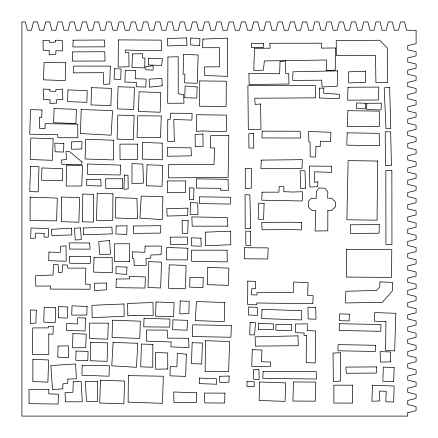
<?xml version="1.0" encoding="UTF-8"?>
<svg xmlns="http://www.w3.org/2000/svg" width="438" height="438" viewBox="0 0 438 438"><rect width="100%" height="100%" fill="white"/><g stroke="black" fill="none" stroke-linecap="round" stroke-linejoin="round"><path stroke-width="0.66" d="M97.4 381.356L97.373 401.701L86.516 401.323L85.322 381.553L97.4 381.356M113.426 140.22L113.415 159.947L85.082 158.967L85.7 139.262L113.426 140.22M132.002 163.67L131.975 183.402L143.456 183.177L142.848 164.047L132.002 163.67M245.275 168.805L245.264 188.532L251.308 188.126L251.319 168.395L245.275 168.805M407.74 412.7L407.74 416.1L21.9 416.1L21.9 21.9L25.3 21.9L27.337 30.26L31.416 30.26L33.458 21.9L37.531 21.9L39.573 30.26L43.652 30.26L45.689 21.9L49.768 21.9L51.804 30.26L55.883 30.26L57.925 21.9L61.999 21.9L64.041 30.26L68.12 30.26L70.157 21.9L74.236 21.9L76.272 30.26L80.351 30.26L82.393 21.9L86.467 21.9L88.509 30.26L92.588 30.26L94.624 21.9L98.703 21.9L100.74 30.26L104.819 30.26L106.856 21.9L110.934 21.9L112.977 30.26L117.056 30.26L119.092 21.9L123.171 21.9L125.208 30.26L129.287 30.26L131.323 21.9L135.402 21.9L137.444 30.26L141.518 30.26L143.56 21.9L147.639 21.9L149.676 30.26L153.754 30.26L155.791 21.9L159.87 21.9L161.912 30.26L165.986 30.26L168.028 21.9L172.107 21.9L174.143 30.26L178.222 30.26L180.259 21.9L184.338 21.9L186.38 30.26L190.453 30.26L192.496 21.9L196.574 21.9L198.611 30.26L202.69 30.26L204.727 21.9L208.806 21.9L210.842 30.26L214.921 30.26L216.963 21.9L221.042 21.9L223.079 30.26L227.158 30.26L229.194 21.9L233.273 21.9L235.31 30.26L239.389 30.26L241.431 21.9L245.504 21.9L247.547 30.26L251.626 30.26L253.662 21.9L257.741 21.9L259.778 30.26L263.857 30.26L265.899 21.9L269.972 21.9L272.014 30.26L276.093 30.26L278.13 21.9L282.209 21.9L284.246 30.26L288.324 30.26L290.367 21.9L294.44 21.9L296.482 30.26L300.561 30.26L302.598 21.9L306.677 21.9L308.713 30.26L312.792 30.26L314.834 21.9L318.908 21.9L320.95 30.26L325.029 30.26L327.066 21.9L331.144 21.9L333.181 30.26L337.26 30.26L339.297 21.9L343.376 21.9L345.418 30.26L349.497 30.26L351.533 21.9L355.612 21.9L357.649 30.26L361.728 30.26L363.764 21.9L367.843 21.9L369.886 30.26L373.959 30.26L376.001 21.9L380.08 21.9L382.117 30.26L386.196 30.26L388.232 21.9L392.311 21.9L394.353 30.26L398.427 30.26L400.469 21.9L404.548 21.9L406.584 30.26L416.1 30.26L416.1 43.652L407.745 45.689L407.745 49.768L416.1 51.804L416.1 55.883L407.745 57.92L407.745 61.999L416.1 64.041L416.1 68.114L407.745 70.157L407.745 74.236L416.1 76.272L416.1 80.351L407.745 82.388L407.745 86.467L416.1 88.509L416.1 92.582L407.745 94.624L407.745 98.703L416.1 100.74L416.1 104.819L407.745 106.856L407.745 110.934L416.1 112.977L416.1 117.05L407.745 119.092L407.745 123.171L416.1 125.208L416.1 129.287L407.745 131.323L407.745 135.402L416.1 137.439L416.1 141.518L407.745 143.56L407.74 147.639L416.1 149.676L416.1 153.754L407.74 155.791L407.74 159.87L416.1 161.907L416.1 165.986L407.74 168.028L407.74 172.107L416.1 174.143L416.1 178.222L407.74 180.259L407.74 184.338L416.1 186.374L416.1 190.453L407.74 192.496L407.74 196.569L416.1 198.611L416.1 202.69L407.74 204.727L407.74 208.806L416.1 210.842L416.1 214.921L407.74 216.963L407.74 221.037L416.1 223.079L416.1 227.158L407.74 229.194L407.74 233.273L416.1 235.31L416.1 239.389L407.74 241.431L407.74 245.504L416.1 247.547L416.1 251.626L407.74 253.662L407.74 257.741L416.1 259.778L416.1 263.857L407.74 265.893L407.74 269.972L416.1 272.014L416.1 276.093L407.74 278.13L407.74 282.209L416.1 284.246L416.1 288.324L407.74 290.361L407.74 294.44L416.1 296.482L416.1 300.556L407.74 302.598L407.74 306.677L416.1 308.713L416.1 312.792L407.74 314.829L407.74 318.908L416.1 320.95L416.1 325.023L407.74 327.066L407.74 331.144L416.1 333.181L416.1 337.26L407.74 339.297L407.74 343.376L416.1 345.418L416.1 349.491L407.74 351.533L407.74 355.612L416.1 357.649L416.1 361.728L407.74 363.764L407.74 367.843L416.1 369.88L416.1 373.959L407.74 376.001L407.74 380.08L416.1 382.117L416.1 386.196L407.74 388.232L407.74 392.311L416.1 394.348L416.1 398.427L407.74 400.469L407.74 404.542L416.1 406.584L416.1 410.663L407.74 412.7M48.804 334.046L48.766 354.391L32.472 354.446L32.713 327.942L48.399 327.87L48.437 326.639L53.277 326.19L53.025 334.194L48.804 334.046M167.754 119.897L167.694 141.474L174.319 141.704L173.815 119.486L191.899 120.111L192.112 113.338L170.393 113.207L170.19 119.36L167.754 119.897M327.848 210.481L327.81 230.826L315.141 231.012L315.776 210.683L312.168 210.563L308.642 207.36L308.21 201.792L311.341 198.2L316.17 198.37L316.373 191.592L318.908 187.979L324.941 188.187L327.827 191.986L327.635 198.146L331.856 198.288L335.355 202.11L335.826 206.44L331.478 210.607L327.848 210.481M32.927 359.395L32.828 381.591L47.906 382.111L48.602 359.937L32.927 359.395M335.366 47.977L335.278 70.168L326.206 70.474L326.529 60.001L264.344 60.953L263.457 70.168L253.788 70.452L254.489 48.279L270.186 48.202L269.731 43.258L321.629 43.187L321.476 48.114L335.366 47.977M30.178 197.144L30.052 220.571L56.584 220.872L57.307 198.085L30.178 197.144M152.867 344.427L152.752 367.236L140.702 366.82L141.414 344.027L152.867 344.427M167.924 57.017L167.683 103.248L183.976 103.193L183.648 94.548L178.239 93.748L178.195 56.754L167.924 57.017M247.782 281.103L247.656 304.525L256.706 304.837L256.761 302.992L312.863 303.687L313.115 295.677L307.679 295.491L308.095 282.559L293.63 282.061L293.296 292.529L257.084 292.524L257.007 294.982L251.587 294.796L251.773 288.637L255.387 288.762L255.628 281.371L247.782 281.103M61.566 196.996L61.391 221.655L78.873 222.258L79.645 197.62L61.566 196.996M199.761 80.926L199.575 106.193L226.118 106.494L226.309 81.222L199.761 80.926M346.551 249.348L346.283 277.084L391.534 277.402L391.796 249.665L346.551 249.348M82.777 194.029L82.514 221.765L93.354 222.143L93.623 194.406L82.777 194.029M112.944 193.842L112.714 220.341L96.42 220.396L97.269 193.3L112.944 193.842M118.38 39.891L118.14 67.014L129.007 66.768L128.849 52.582L125.235 52.461L125.312 49.998L142.783 50.6L161.485 50.627L161.217 40.137L118.38 39.891M128.35 375.64L128.126 402.144L162.487 403.327L163.336 376.231L128.35 375.64M306.425 335.524L306.184 362.648L315.234 362.954L315.623 330.909L307.191 330.619L307.405 323.846L295.327 324.043L295.655 332.688L304.092 332.979L304.021 335.442L306.425 335.524M377.687 161.02L377.036 220.183L346.869 219.766L348.122 160.62L377.687 161.02M385.933 321.601L385.615 350.57L394.66 350.882L395.842 313.312L374.747 312.59L374.468 321.213L385.933 321.601M205.493 340.687L205.121 371.501L228.652 371.698L229.6 341.52L205.493 340.687M228.817 135.561L228.11 177.461L168.356 177.872L168.783 164.321L214.029 164.65L214.549 148.017L210.333 147.874L210.722 135.556L228.817 135.561M55.621 40.192L55.571 42.037L49.516 42.448L49.576 40.597L42.951 40.367L43.242 50.244L49.275 50.452L49.138 54.761L55.79 54.378L55.905 50.682L62.53 50.912L62.245 40.422L55.621 40.192M138.512 109.642L138.463 111.487L160.155 112.237L160.773 92.528L139.087 91.777L138.512 109.642M49.855 89.314L49.806 91.164L55.823 91.372L55.889 89.522L62.541 89.138L62.804 99.629L56.776 99.421L56.661 103.111L50.02 103.499L50.135 99.804L43.51 99.574L43.231 89.084L49.855 89.314M50.31 286.009L50.222 289.091L90.036 289.233L90.19 284.306L85.372 284.136L85.881 268.127L67.775 268.116L67.266 265.017L62.442 264.848L62.212 272.239L58.572 272.732L58.221 264.705L53.403 264.536L53.075 275.009L35.549 275.633L35.834 286.123L50.31 286.009M48.87 389.541L48.738 393.855L58.385 394.189L58.068 404.044L29.127 403.655L28.963 389.47L48.87 389.541M67.901 379.1L67.775 383.414L62.935 383.863L62.782 388.791L52.494 389.667L50.835 365.566L75.632 363.956L76.365 378.777L67.901 379.1M262.039 192.194L261.804 200.199L302.204 200.971L302.499 191.734L292.83 192.019L283.78 191.707L283.933 186.78L279.121 186.615L278.94 192.156L262.039 192.194M275.989 324.618L275.825 330.159L291.5 330.695L291.686 324.536L275.989 324.618M365.61 103.264L365.445 108.81L356.401 108.498L356.576 102.957L365.61 103.264M41.966 110.004L41.736 117.395L39.332 117.313L39.579 128.416L45.005 128.608L45.152 123.675L77.718 124.189L77.898 137.756L57.991 137.685L57.487 134.586L29.746 134.242L30.523 109.609L41.966 110.004M36.283 310.186L35.883 323.118L30.436 323.551L30.255 309.978L36.283 310.186M41.949 167.957L41.572 180.275L62.678 180.39L62.453 168.668L41.949 167.957M44.128 233.388L44.014 237.084L48.224 237.226L48.503 228.609L31.016 228.001L30.682 238.475L35.527 238.026L35.692 233.098L44.128 233.388M48.968 252.053L48.706 260.676L66.176 261.278L66.061 245.86L60.614 246.287L60.428 252.447L48.968 252.053M53.124 138.753L52.456 160.308L30.151 159.536L30.841 137.981L53.124 138.753M54.077 108.575L53.633 122.739L75.933 123.511L76.376 109.341L54.077 108.575M55.659 307.772L55.204 322.554L43.751 322.16L44.216 307.377L55.659 307.772M65.771 62.738L65.213 80.597L43.521 79.847L44.068 62.601L65.771 62.738M58.714 306.644L58.369 317.731L67.408 318.043L67.759 306.961L58.714 306.644M63.844 143.44L63.581 152.057L55.144 151.767L54.81 143.122L63.844 143.44M58.079 346.086L57.739 357.173L68.58 357.545L68.344 345.823L58.079 346.086M66.784 165.121L66.127 186.057L81.813 185.98L82.459 165.657L66.784 165.121M73.119 40.181L72.905 46.954L104.885 46.828L104.507 40.028L73.119 40.181M71.739 141.863L71.514 149.249L81.775 148.991L81.999 141.6L71.739 141.863M72.954 333.652L72.511 347.816L85.788 347.657L86.22 334.106L72.954 333.652M83.51 227.968L83.308 234.741L112.287 233.892L111.904 227.098L83.51 227.968M85.514 318.054L85.109 330.986L66.417 330.345L66.631 323.567L77.477 323.939L77.679 317.785L85.514 318.054M87.08 306.392L86.817 315.015L71.728 315.114L72.018 305.872L87.08 306.392M94.05 257.309L93.601 272.091L112.276 272.737L112.161 257.32L94.05 257.309M100.45 380.228L99.738 403.015L123.855 403.847L124.562 381.06L100.45 380.228M110.321 66.127L109.763 83.987L103.707 84.392L103.477 72.67L73.299 72.861L73.513 66.089L110.321 66.127M106.522 283.019L106.319 289.792L94.827 290.629L94.449 283.216L106.522 283.019M118.112 86.74L117.417 108.914L133.7 109.473L134.395 87.299L118.112 86.74M116.305 279.039L116.037 287.662L144.989 288.045L145.334 276.958L129.062 276.4L129.582 278.88L116.305 279.039M120.483 165.121L120.182 174.976L87.6 174.466L87.337 163.976L120.483 165.121M124.397 175.123L123.954 189.287L128.186 188.816L128.011 175.249L124.397 175.123M132.418 53.94L132.002 67.49L144.66 67.928L144.962 58.073L142.558 57.991L142.695 53.677L132.418 53.94M126.932 267.076L126.702 274.467L115.873 273.476L116.086 266.704L126.932 267.076M134.105 115.654L133.355 139.673L117.072 139.109L117.833 115.09L134.105 115.654M135.523 70.693L135.271 78.703L146.117 79.075L145.865 87.08L136.218 86.751L136.36 82.437L124.907 82.043L125.273 70.343L135.523 70.693M133.661 225.997L133.431 233.388L160.587 233.093L160.828 225.701L133.661 225.997M147.037 164.808L146.385 185.745L162.055 186.287L162.717 165.345L147.037 164.808M145.088 246.123L144.901 252.283L132.243 251.845L132.637 258.639L133.836 258.683L134.231 265.477L146.303 265.28L145.914 258.48L150.754 258.031L150.853 254.954L161.118 254.692L161.387 246.068L145.088 246.123M144.036 318.223L143.768 326.847L169.709 327.126L169.96 319.116L144.036 318.223M148.827 261.667L148.017 287.531L160.675 287.969L161.485 262.105L148.827 261.667M161.244 115.971L160.571 137.527L137.045 137.335L137.729 115.78L161.244 115.971M156.01 301.99L155.572 316.154L173.645 316.778L174.094 302.614L156.01 301.99M162.931 196.799L162.224 219.586L139.936 218.201L141.239 196.049L162.931 196.799M167.491 147.633L167.223 156.251L191.379 155.851L191.023 147.825L167.491 147.633M167.655 180.932L167.289 192.632L185.394 192.638L185.761 180.938L167.655 180.932M169.123 268.532L168.515 288.242L185.394 288.823L186.128 265.417L169.254 264.837L169.123 268.532M170.721 237.139L170.491 244.53L187.382 244.497L187.612 237.106L170.721 237.139M171.05 341.969L170.897 346.896L188.981 347.52L188.663 338.262L167.551 338.147L167.196 330.121L146.686 330.028L146.33 341.114L171.05 341.969M172.95 319.839L172.649 329.694L187.108 330.192L187.42 320.337L172.95 319.839M180.188 300.972L179.783 313.909L188.844 313.603L189.221 301.284L180.188 300.972M190.848 38.079L190.639 44.851L199.662 45.776L199.892 38.391L190.848 38.079M188.143 220.478L187.738 233.41L182.301 233.224L182.115 220.27L188.143 220.478M187.869 248.215L187.508 259.915L166.391 259.805L166.779 247.486L187.869 248.215M186.358 354.211L185.663 376.384L169.988 375.842L170.278 366.606L176.908 366.83L177.335 353.285L186.358 354.211M197.155 86.998L196.81 98.085L184.748 97.669L185.115 85.968L197.155 86.998M202.882 39.108L202.613 47.731L219.504 47.693L219.515 66.806L204.426 66.904L204.754 75.55L227.667 76.332L227.65 38.111L202.882 39.108M199.739 196.832L199.536 203.61L230.289 204.048L230.503 197.275L199.739 196.832M196.607 392.787L196.306 402.648L173.979 402.495L173.7 391.999L196.607 392.787M203.232 277.719L202.931 287.574L189.665 287.12L189.982 277.265L203.232 277.719M207.782 267.399L207.251 284.64L228.346 285.368L228.877 268.122L207.782 267.399M224.787 302.51L224.196 321.601L195.255 320.605L196.454 301.536L224.787 302.51M229.123 376.028L228.932 382.188L219.86 382.494L219.454 376.313L229.123 376.028M231.313 325.543L230.946 337.249L192.337 336.537L192.704 324.832L231.313 325.543M247.048 381.58L246.901 386.508L254.133 386.754L254.286 381.826L247.048 381.58M252.272 349.694L251.751 366.327L270.454 366.349L270.591 362.04L261.557 361.728L261.913 350.028L252.272 349.694M263.687 43.663L263.572 47.359L251.5 47.561L251.636 43.252L263.687 43.663M261.24 160.105L260.971 168.729L302.017 168.291L302.297 159.667L261.24 160.105M264.109 203.363L263.61 219.372L258.174 219.186L258.683 203.177L264.109 203.363M280.019 61.49L279.641 73.808L248.877 73.365L249.129 84.474L288.976 83.992L288.702 73.502L285.68 73.398L285.466 61.057L280.019 61.49M293.498 381.941L292.907 401.033L315.234 401.181L315.825 382.089L293.498 381.941M301.519 222.526L301.295 229.917L291.653 229.589L262.077 229.802L261.7 222.394L291.883 222.197L301.519 222.526M315.979 146.571L315.65 157.039L310.224 156.853L310.088 142.054L308.883 142.011L308.604 131.52L330.904 132.287L330.613 141.523L320.375 141.173L320.194 146.719L315.979 146.571M319.614 88.126L319.313 97.981L339.204 98.659L339.34 94.351L323.682 93.201L323.835 88.273L319.614 88.126M317.889 181.781L317.742 186.708L309.885 187.053L309.327 166.073L331.654 166.221L331.462 172.38L314.588 171.8L314.254 182.274L317.889 181.781M337.66 70.863L337.178 86.264L322.072 86.976L321.678 80.181L292.704 80.422L292.978 71.799L337.66 70.863M348.007 87.25L347.608 100.182L378.394 100.006L378.799 87.074L348.007 87.25M347.881 110.672L347.378 126.686L379.368 126.549L379.242 111.132L347.881 110.672M349.338 314.183L349.135 320.961L339.483 320.627L339.702 313.854L349.338 314.183M375.53 345.292L375.339 351.451L337.933 350.789L338.131 344.629L375.53 345.292M379.308 224.579L379.04 233.202L350.674 233.459L350.34 224.82L379.308 224.579M376.658 366.913L376.472 373.072L346.283 373.269L345.867 367.088L376.658 366.913M379.927 281.935L379.773 286.863L376.647 290.46L345.845 291.254L345.478 302.954L382.308 302.368L392.317 290.996L392.585 282.373L379.927 281.935M394.145 367.509L393.696 381.673L382.839 381.306L383.299 367.137L394.145 367.509M30.55 166.331L29.746 191.581L38.188 191.871L38.987 166.621L30.55 166.331M67.939 89.938L67.572 101.643L86.855 102.306L87.222 90.606L67.939 89.938M72.752 51.881L72.462 61.117L105.049 61.013L104.731 51.755L72.752 51.881M81.205 109.511L80.444 133.53L111.17 135.205L112.539 110.595L81.205 109.511M73.261 381.755L72.927 392.224L65.076 392.568L65.377 401.827L82.284 401.794L81.101 381.405L73.261 381.755M81.966 161.945L81.884 164.409L61.982 164.338L61.512 160.001L66.357 159.552L66.001 151.526L69.626 151.652L81.966 161.945M76.037 351.019L75.747 360.26L87.797 360.677L88.087 351.435L76.037 351.019M86.855 179.377L86.653 185.537L101.123 186.035L100.729 179.241L86.855 179.377M82.218 365.418L81.901 375.273L109.029 376.204L109.358 365.735L82.218 365.418M91.542 87.671L91 104.917L110.891 105.602L111.438 88.361L91.542 87.671M90.463 256.569L90.25 263.342L69.741 263.254L69.341 256.454L90.463 256.569M90.781 342.281L90.201 360.759L107.08 361.339L107.66 342.866L90.781 342.281M114.466 68.733L114.137 79.201L120.762 79.431L121.091 68.963L114.466 68.733M108.279 323.156L107.775 339.171L89.697 338.547L89.582 323.129L108.279 323.156M115.846 197.642L115.199 217.965L137.516 218.732L136.941 198.365L115.846 197.642M112.604 320.222L112.057 337.468L139.782 338.426L140.324 321.18L112.604 320.222M116.163 226.013L115.906 234.018L126.757 234.396L127.036 225.767L116.163 226.013M145.898 66.735L145.799 69.817L153.037 70.064L153.174 65.755L145.898 66.735M148.586 58.199L148.373 64.972L161.622 65.432L162.449 58.676L148.586 58.199M183.697 54.476L183.073 74.186L184.891 74.246L184.612 82.87L197.27 83.302L198.168 54.974L183.697 54.476M187.929 208.138L187.688 215.529L167.163 216.054L166.779 208.647L187.929 208.138M189.769 187.858L189.397 199.558L193.618 199.706L193.985 188.001L189.769 187.858M190.514 202.679L190.147 214.379L197.976 214.653L197.735 202.931L190.514 202.679M196.684 178.846L196.394 188.088L220.528 188.302L220.467 190.147L228.313 190.415L228.056 179.312L196.684 178.846M192.145 342.697L191.488 363.633L201.737 363.989L202.4 343.047L192.145 342.697M199.487 378.093L199.306 383.633L216.794 384.235L216.361 378.673L199.487 378.093M224.962 393.149L224.645 403.004L204.743 402.933L204.453 393.061L224.962 393.149M244.618 247.7L244.267 258.787L267.793 258.978L268.144 247.892L244.618 247.7M248.789 307.033L248.532 315.037L257.582 315.349L257.226 307.323L248.789 307.033M250.114 322.494L249.726 334.813L254.549 334.977L255.54 322.68L250.114 322.494M262.154 131.159L261.935 137.937L300.556 138.025L300.167 131.23L262.154 131.159M258.529 323.397L258.338 329.557L273.427 329.458L273.608 323.917L258.529 323.397M259.707 382.013L259.126 400.491L285.05 401.378L285.631 382.905L259.707 382.013M261.99 309.337L261.7 318.574L301.486 319.943L301.777 310.701L261.99 309.337M263.057 371.648L262.838 378.421L316.537 379.029L316.159 371.621L263.057 371.648M339.395 323.709L339.182 330.482L380.792 331.292L381.005 324.514L339.395 323.709M347.186 132.845L346.797 145.164L379.368 145.662L379.155 133.322L347.186 132.845M366.825 103.308L366.622 109.467L381.093 109.965L381.312 103.187L366.825 103.308M372.464 385.265L371.955 401.279L379.812 400.929L379.522 391.057L386.163 391.282L385.834 401.755L393.663 402.018L394.167 386.009L372.464 385.265M113.108 342.434L111.761 365.818L136.464 367.29L137.817 343.288L113.108 342.434M162.197 85.793L149.484 87.206L149.134 79.179L161.825 78.386L162.197 85.793M253.624 133.333L248.789 133.782L248.948 147.967L253.766 148.137L253.624 133.333M305.625 188.143L300.775 188.592L300.139 170.689L304.957 170.853L305.625 188.143M389.645 87.441L384.197 87.874L385.949 128.624L390.762 128.788L389.645 87.441M260.583 103.981L255.151 104.408L254.73 98.227L315.699 97.855L315.47 85.519L247.886 85.662L248.319 129.451L260.999 129.27L260.583 103.981M250.662 228.176L245.214 228.609L245.072 194.691L249.884 194.861L250.662 228.176M109.659 240.588L98.774 241.442L99.579 254.418L110.447 254.177L109.659 240.588M391.435 165.186L385.391 165.597L385.237 131.685L390.674 131.871L391.435 165.186M80.493 227.864L74.449 228.269L75.287 240.013L81.348 239.608L80.493 227.864M203.018 130.973L196.366 131.362L196.29 114.712L226.446 115.134L226.55 131.17L219.898 131.559L203.018 130.973M71.449 228.165L51.492 229.326L51.892 235.507L71.827 234.965L71.449 228.165M134.471 315.426L127.819 315.814L127.6 303.474L152.982 302.499L153.174 315.459L134.471 315.426M340.293 352.716L333.033 353.083L333.351 381.46L340.611 381.087L340.293 352.716M202.92 134.055L195.063 134.4L195.282 146.741L203.133 146.391L202.92 134.055M123.97 303.967L91.947 305.33L92.166 317.665L124.184 316.307L123.97 303.967M365.418 71.202L348.495 71.854L348.747 82.957L365.675 82.306L365.418 71.202M230.656 231.193L205.274 232.167L205.449 245.734L230.821 244.76L230.656 231.193M186.626 37.931L167.305 38.5L167.666 45.908L187.004 45.344L186.626 37.931M297.971 335.853L255.097 336.844L255.398 346.102L298.267 345.724L297.971 335.853M390.696 361.843L380.436 362.106L380.157 351.615L390.406 351.966L390.696 361.843M387.389 82.437L375.913 82.656L375.558 55.517L336.34 55.407L336.203 40.608L379.658 40.247L387.263 47.906L387.389 82.437M167.781 368.982L155.704 369.185L155.632 352.535L167.694 352.951L167.781 368.982M129.517 261.617L114.438 261.71L114.389 243.829L129.478 243.736L129.517 261.617M122.47 178.753L105.569 178.786L105.87 188.663L122.76 188.63L122.47 178.753M137.433 144.129L119.935 144.14L120.05 159.558L137.548 159.547L137.433 144.129M227.793 226.156L192.189 226.167L191.871 216.909L227.464 217.516L227.793 226.156M227.032 250.18L191.428 250.186L191.68 261.294L227.273 261.902L227.032 250.18M352.546 385.199L333.844 385.172L333.882 403.053L352.601 403.08L352.546 385.199M89.681 242.981L69.166 242.887L69.571 249.063L90.086 249.156L89.681 242.981M162.208 143.133L142.312 142.449L142.388 159.098L162.284 159.782L162.208 143.133M391.862 170.749L385.834 170.546L385.933 244.535L391.95 244.738L391.862 170.749M250.558 231.259L245.734 231.094L245.899 245.28L250.722 245.444L250.558 231.259M200.867 238.179L191.209 237.845L191.565 245.877L201.206 246.205L200.867 238.179M315.76 307.481L307.919 307.213L308.16 318.935L315.99 319.209L315.76 307.481M258.885 369.656L253.465 369.469L253.755 379.341L259.186 379.527L258.885 369.656"/></g></svg>
